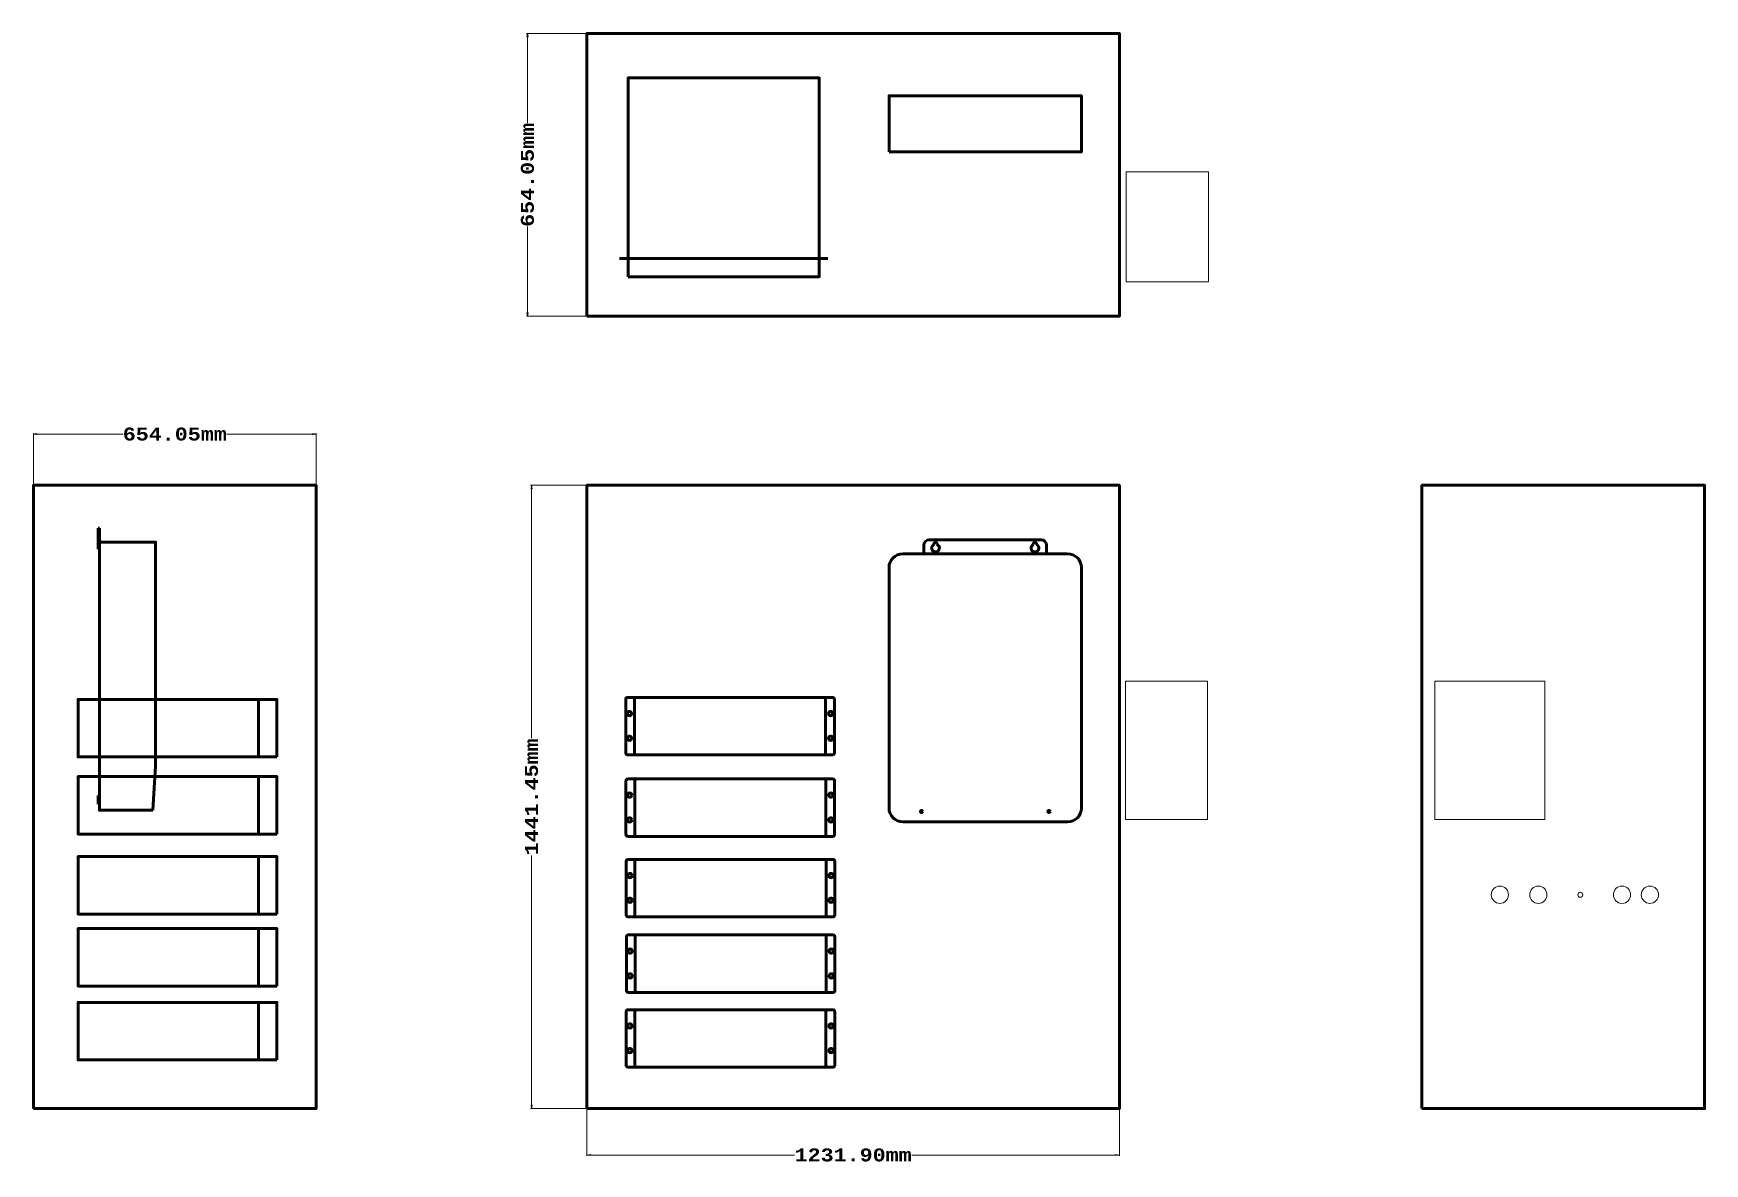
# Model space of a CAD drawing. Header units: millimetres. Extents: x 1488 to 5354, y 27 to 2640.
import ezdxf

# ---------------------------------------------------------------- set-up
doc = ezdxf.new("R2010")
doc.units = ezdxf.units.MM
doc.header["$MEASUREMENT"] = 0
doc.layers.get('0').update_dxf_attribs({"lineweight": 60})
doc.layers.add('dimension', color=21, linetype='Continuous')
doc.styles.get("Standard").update_dxf_attribs({"font": 'courbd.ttf', "height": 30})
doc.dimstyles.get("Standard").update_dxf_attribs({"dimtxt": 30, "dimasz": 8, "dimexe": 2.18, "dimexo": 2.063, "dimgap": 0.09, "dimtad": 0, "dimzin": 0, "dimdsep": 46, "dimtxsty": 'Standard', "dimblk": 'CLOSEDBLANK', "dimcen": 0.09, "dimclrt": 256, "dimadec": 0, "dimazin": 0, "dimtfac": 1, "dimtofl": 0, "dimtmove": 0, "dimatfit": 3, "dimldrblk": 'CLOSEDBLANK', "dimfxl": 1, "dimtolj": 1, "dimtzin": 0, "dimlwd": 13, "dimlwe": 13, "dimarcsym": 0})

# ---------------------------------------------------------------- blocks, each defined once
blk = doc.blocks.new('_ClosedBlank')
at = {"color": 0, "linetype": 'ByBlock', "lineweight": -2}
for p, q in [((-1, 0.17), (0, 0)), ((-1, 0.17), (-1, -0.17)), ((0, 0), (-1, -0.17))]:
    blk.add_line(p, q, dxfattribs=at)
blk = doc.blocks.new('*D28')
at = {"layer": 'Defpoints', "color": 0, "transparency": 16777216}
for p in [(2768.5, 153.9), (4000.4, 153.9), (4000.4, 46.4)]:
    blk.add_point(p, dxfattribs=at)
at = {"layer": 'dimension', "color": 0, "lineweight": 13, "transparency": 16777216}
for p, q in [((2768.5, 151.8), (2768.5, 44.2)), ((4000.4, 151.8), (4000.4, 44.2)), ((2776.5, 46.4), (3249, 46.4)), ((3992.4, 46.4), (3519.9, 46.4))]:
    blk.add_line(p, q, dxfattribs=at)
at = {"layer": 'dimension', "color": 0, "lineweight": 13, "transparency": 16777216, "xscale": 8, "yscale": 8, "zscale": 8, "rotation": 180}
blk.add_blockref('_ClosedBlank', (2768.5, 46.4), dxfattribs=at)
at = {"layer": 'dimension', "color": 0, "lineweight": 13, "transparency": 16777216, "xscale": 8, "yscale": 8, "zscale": 8}
blk.add_blockref('_ClosedBlank', (4000.4, 46.4), dxfattribs=at)
at = {"layer": 'dimension', "transparency": 16777216, "insert": (3384.4, 46.4), "char_height": 30, "attachment_point": 5}
blk.add_mtext('\\A1;1231.90mm', dxfattribs=at)
blk = doc.blocks.new('*D29')
at = {"layer": 'Defpoints', "color": 0, "transparency": 16777216}
for p in [(2768.5, 1595.3), (2640.5, 153.9), (2768.5, 153.9)]:
    blk.add_point(p, dxfattribs=at)
at = {"layer": 'dimension', "color": 0, "lineweight": 13, "transparency": 16777216}
for p, q in [((2766.4, 1595.3), (2638.3, 1595.3)), ((2640.5, 1587.3), (2640.5, 1010)), ((2640.5, 161.9), (2640.5, 739.2)), ((2766.4, 153.9), (2638.3, 153.9))]:
    blk.add_line(p, q, dxfattribs=at)
at = {"layer": 'dimension', "color": 0, "lineweight": 13, "transparency": 16777216, "xscale": 8, "yscale": 8, "zscale": 8}
for p, rotation in [((2640.5, 1595.3), 90), ((2640.5, 153.9), 270)]:
    blk.add_blockref('_ClosedBlank', p, dxfattribs=dict(at, rotation=rotation))
at = {"layer": 'dimension', "transparency": 16777216, "insert": (2640.5, 874.6), "char_height": 30, "attachment_point": 5, "rotation": 90}
blk.add_mtext('\\A1;1441.45mm', dxfattribs=at)
blk = doc.blocks.new('*D30')
at = {"layer": 'Defpoints', "color": 0, "transparency": 16777216}
for p in [(2768.5, 2639.9), (2631, 1985.9), (2768.5, 1985.9)]:
    blk.add_point(p, dxfattribs=at)
at = {"layer": 'dimension', "color": 0, "lineweight": 13, "transparency": 16777216}
for p, q in [((2766.4, 2639.9), (2628.8, 2639.9)), ((2631, 2631.9), (2631, 2432.6)), ((2631, 1993.9), (2631, 2193.3)), ((2766.4, 1985.9), (2628.8, 1985.9))]:
    blk.add_line(p, q, dxfattribs=at)
at = {"layer": 'dimension', "color": 0, "lineweight": 13, "transparency": 16777216, "xscale": 8, "yscale": 8, "zscale": 8}
for p, rotation in [((2631, 2639.9), 90), ((2631, 1985.9), 270)]:
    blk.add_blockref('_ClosedBlank', p, dxfattribs=dict(at, rotation=rotation))
at = {"layer": 'dimension', "transparency": 16777216, "insert": (2631, 2312.9), "char_height": 30, "attachment_point": 5, "rotation": 90}
blk.add_mtext('\\A1;654.05mm', dxfattribs=at)
blk = doc.blocks.new('*D27')
at = {"layer": 'Defpoints', "color": 0, "transparency": 16777216}
for p in [(2142.1, 1713.4), (1488, 1595.3), (2142.1, 1595.3)]:
    blk.add_point(p, dxfattribs=at)
at = {"layer": 'dimension', "color": 0, "lineweight": 13, "transparency": 16777216}
for p, q in [((1488, 1597.4), (1488, 1715.6)), ((1496, 1713.4), (1695.4, 1713.4)), ((2134.1, 1713.4), (1934.7, 1713.4)), ((2142.1, 1597.4), (2142.1, 1715.6))]:
    blk.add_line(p, q, dxfattribs=at)
at = {"layer": 'dimension', "color": 0, "lineweight": 13, "transparency": 16777216, "xscale": 8, "yscale": 8, "zscale": 8, "rotation": 180}
blk.add_blockref('_ClosedBlank', (1488, 1713.4), dxfattribs=at)
at = {"layer": 'dimension', "color": 0, "lineweight": 13, "transparency": 16777216, "xscale": 8, "yscale": 8, "zscale": 8}
blk.add_blockref('_ClosedBlank', (2142.1, 1713.4), dxfattribs=at)
at = {"layer": 'dimension', "transparency": 16777216, "insert": (1815, 1713.4), "char_height": 30, "attachment_point": 5}
blk.add_mtext('\\A1;654.05mm', dxfattribs=at)
blk = doc.blocks.new('A$Cb5b38af1')
for p, q in [((0, 4.5), (0, 128.5)), ((20.3, 133), (4.5, 133)), ((20.3, 0), (20.3, 133)), ((462.3, 0), (462.3, 133)), ((462.3, 133), (478.1, 133)), ((482.6, 4.5, 5), (482.6, 128.5, 5)), ((20.3, 0), (4.5, 0)), ((462.3, 0), (478.1, 0))]:
    blk.add_line(p, q)
blk.add_lwpolyline([(20.3, 0), (462.3, 0), (462.3, 133), (20.3, 133)], close=True)
for centre in [(8.5, 95.6), (474.1, 95.6), (8.5, 38.4), (474.1, 38.4)]:
    blk.add_circle(centre, 5)
for centre, start, end in [((4.5, 128.5), 90, 180), ((478.1, 128.5), 0, 90), ((4.5, 4.5), 180, 270), ((478.1, 4.5, 5), 270, 0)]:
    blk.add_arc(centre, 4.48, start, end)
blk = doc.blocks.new('A$C94f852d3')
for p, q in [((20.3, 42.5), (0, 42.5)), ((20.3, 42.5), (462.3, 42.5, 5)), ((462.3, 42.5, 5), (482.6, 42.5, 5))]:
    blk.add_line(p, q)
blk.add_lwpolyline([(20.3, 0), (462.3, 0), (462.3, 460), (20.3, 460)], close=True)
blk = doc.blocks.new('A$C19c768a8')
blk.add_line((0, 42.5, 5), (133, 42.5, 5))
blk.add_lwpolyline([(0, 0), (133, 0), (133, 460), (0, 460)], close=True)
blk = doc.blocks.new('A$Cfe40878a')
for p, q in [((80.7, 640), (80.7, 620)), ((80.7, 620), (364.3, 620)), ((92.7, 652), (352.3, 652)), ((364.3, 640), (364.3, 620))]:
    blk.add_line(p, q)
at = {"lineweight": 60}
for points in [[(413, 620), (32, 620)], [(0, 588), (0, 32)], [(445, 32), (445, 588)], [(32, 0), (413, 0)]]:
    blk.add_lwpolyline(points, dxfattribs=at)
for centre in [(75, 24), (370, 24)]:
    blk.add_circle(centre, 2.5)
for centre, start, end in [((32, 588), 90, 180), ((413, 588), 0, 90), ((32, 32), 180, 270), ((413, 32), 270, 0)]:
    blk.add_arc(centre, 32, start, end, dxfattribs=at)
for centre, radius, start, end in [((92.7, 640), 12, 90, 180), ((107.5, 633), 9, 115.6792, 64.3208), ((107.5, 642), 4, 347.1604, 192.8396), ((337.5, 633), 9, 115.6792, 64.3208), ((337.5, 642), 4, 347.1604, 192.8396), ((352.3, 640), 12, 0, 90)]:
    blk.add_arc(centre, radius, start, end)
blk = doc.blocks.new('A$C19e4ede9')
blk.add_lwpolyline([(0, 0), (445, 0), (445, 130), (0, 130)], close=True)
blk = doc.blocks.new('A$Cf5c2eeee')
for p, q in [((0, 652), (3, 652)), ((0, 603.5), (0, 652)), ((3, 652), (3, 620)), ((0, 603.5), (3, 603.5)), ((0, 34), (3, 34)), ((0, 34), (0, 14)), ((0, 14), (3, 14))]:
    blk.add_line(p, q)
at = {"lineweight": 60}
blk.add_line((133, 101.7), (126.5, 0), dxfattribs=at)
blk.add_lwpolyline([(126.5, 0), (3, 0), (3, 620), (133, 620), (133, 101.7)], dxfattribs=at)

msp = doc.modelspace()

# ---------------------------------------------------------------- linework, layer by layer
for points in [[(2768.5, 1985.898), (4000.4, 1985.898), (4000.4, 2639.948), (2768.5, 2639.948)], [(1488, 153.898), (2142.05, 153.898), (2142.05, 1595.348), (1488, 1595.348)], [(2768.5, 153.898), (4000.4, 153.898), (4000.4, 1595.348), (2768.5, 1595.348)], [(4700, 153.898), (5354.05, 153.898), (5354.05, 1595.348), (4700, 1595.348)]]:
    msp.add_lwpolyline(points, close=True)
at = {"lineweight": 15}
for points in [[(4016.071, 2065.758), (4206.063, 2065.758), (4206.063, 2319.758), (4016.071, 2319.758)], [(4014.179, 822.423), (4204.171, 822.423), (4204.171, 1142.463), (4014.179, 1142.463)], [(4730.296, 822.492), (4984.296, 822.492), (4984.296, 1142.532), (4730.296, 1142.532)]]:
    msp.add_lwpolyline(points, close=True, dxfattribs=at)
at = {"lineweight": 13}
for centre, radius in [((4880.444, 648.309), 20), ((4969.5, 648.309), 20), ((5163, 648.309), 20), ((5227.5, 648.309), 20), ((5066.5, 648.309), 5.691)]:
    msp.add_circle(centre, radius, dxfattribs=at)

# ---------------------------------------------------------------- block references
for name, p in [('A$C94f852d3', (2843.52, 2077.285)), ('A$C19e4ede9', (3467.401, 2365.957)), ('A$Cf5c2eeee', (1637.623, 843.607)), ('A$Cfe40878a', (3467.386, 816.869)), ('A$Cb5b38af1', (2858.25, 971.737)), ('A$Cb5b38af1', (2858.83, 783.057)), ('A$Cb5b38af1', (2859.31, 597.151)), ('A$Cb5b38af1', (2859.75, 422.374)), ('A$Cb5b38af1', (2859.246, 249.506))]:
    msp.add_blockref(name, p)
at = {"rotation": 90}
for p in [(2051.491, 966.941), (2051.491, 788.441), (2051.491, 603.441), (2051.491, 436.941), (2051.491, 266.191)]:
    msp.add_blockref('A$C19c768a8', p, dxfattribs=at)

# ---------------------------------------------------------------- dimensions: what is measured, and where the dimension line sits
at = {"layer": 'dimension'}
for base, p1, p2, picture, middle in [((2631, 1985.898), (2768.5, 2639.948), (2768.5, 1985.898), '*D30', (2631, 2312.923)), ((2640.5, 153.898), (2768.5, 1595.348), (2768.5, 153.898), '*D29', (2640.5, 874.623))]:
    dim = msp.add_linear_dim(base=base, p1=p1, p2=p2, angle=90, dimstyle='Standard', override={"dimpost": 'mm'}, dxfattribs=at)
    dim.commit()
    dim.dimension.update_dxf_attribs({"geometry": picture, "text_midpoint": middle})
for base, p1, p2, picture, middle in [((2142.05, 1713.398), (1488, 1595.348), (2142.05, 1595.348), '*D27', (1815.025, 1713.398)), ((4000.4, 46.398), (2768.5, 153.898), (4000.4, 153.898), '*D28', (3384.45, 46.398))]:
    dim = msp.add_linear_dim(base=base, p1=p1, p2=p2, dimstyle='Standard', override={"dimpost": 'mm'}, dxfattribs=at)
    dim.commit()
    dim.dimension.update_dxf_attribs({"geometry": picture, "text_midpoint": middle})

doc.saveas('drawing.dxf')
